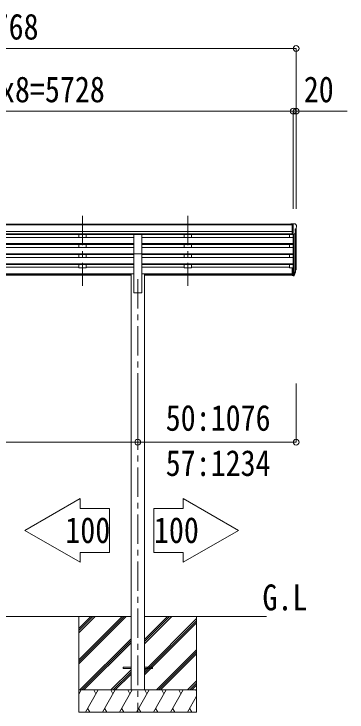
# Model space of a CAD drawing. Units: millimetres, scale not verified. Extents: x -31298 to 11243, y -7760 to 7760.
# Drawn here: x 5096 to 7358, y -5007 to -261 of the extents above; entities that cross this region are included whole.
import ezdxf
from ezdxf.enums import TextEntityAlignment as Align

# ---------------------------------------------------------------- set-up
doc = ezdxf.new("R2010")
doc.units = ezdxf.units.MM
doc.header["$LTSCALE"] = 40
doc.header["$PDMODE"] = 32
doc.header["$PDSIZE"] = 40
doc.linetypes.add('CHAIN1', pattern=[8, 5, -1, 1, -1])
for name, color, linetype, lineweight in [('0-0_0', 7, 'Continuous', 9), ('0-1_本体', 5, 'CHAIN1', 9), ('0-3_ELV2', 4, 'Continuous', 9), ('0-6_OTH_LINE', 6, 'Continuous', 9)]:
    doc.layers.add(name, color=color, linetype=linetype, lineweight=lineweight)
doc.layers.add('0-7_SHAPE', color=7, linetype='Continuous')
doc.styles.add('ＭＳ ゴシック', font='')
doc.styles.get('ＭＳ ゴシック').set_extended_font_data('MS Gothic')

msp = doc.modelspace()

# ---------------------------------------------------------------- linework, layer by layer
at = {"layer": '0-0_0'}
for p, q in [((3081.72, -4357.47), (5891.32, -4357.47)), ((5536.52, -4651.65), (5830.69, -4357.47)), ((5536.52, -4665.79), (5844.84, -4357.47)), ((5536.52, -4679.93), (5858.98, -4357.47)), ((5536.52, -4467.8), (5646.85, -4357.47)), ((5536.52, -4453.66), (5632.7, -4357.47)), ((5536.52, -4439.52), (5618.56, -4357.47)), ((5536.52, -4357.47), (5536.52, -5007.47)), ((5981.72, -4543.1), (6167.35, -4357.47)), ((5981.72, -4528.96), (6153.2, -4357.47)), ((5981.72, -4514.82), (6139.06, -4357.47)), ((5981.72, -4357.47), (6810.44, -4357.47)), ((6336.52, -4357.47), (6336.52, -5007.47)), ((5981.72, -4726.95), (6336.52, -4372.15)), ((5981.72, -4741.09), (6336.52, -4386.29)), ((5983.98, -4752.97), (6336.52, -4400.44)), ((5542.82, -4857.47), (5891.32, -4508.98)), ((5556.97, -4857.47), (5891.32, -4523.13)), ((5571.11, -4857.47), (5891.32, -4537.27)), ((6063.32, -4857.47), (6336.52, -4584.28)), ((6077.47, -4857.47), (6336.52, -4598.43)), ((6091.61, -4857.47), (6336.52, -4612.57)), ((5754.96, -4857.47), (5891.32, -4721.12)), ((5769.1, -4857.47), (5891.32, -4735.26)), ((5783.24, -4857.47), (5891.32, -4749.4)), ((6275.46, -4857.47), (6336.52, -4796.41)), ((6289.6, -4857.47), (6336.52, -4810.56)), ((6303.74, -4857.47), (6336.52, -4824.7)), ((6336.52, -4857.47), (5536.52, -4857.47)), ((5536.52, -4884.98), (5552.39, -4857.47)), ((5581.26, -5007.47), (5667.86, -4857.47)), ((5652.86, -4883.45), (5637.86, -4857.47)), ((5696.73, -5007.47), (5783.33, -4857.47)), ((5768.33, -4883.46), (5753.33, -4857.47)), ((5812.2, -5007.47), (5898.8, -4857.47)), ((5883.8, -4883.45), (5868.8, -4857.47)), ((5927.67, -5007.47), (6014.27, -4857.47)), ((5999.27, -4883.45), (5984.27, -4857.47)), ((6043.14, -5007.47), (6129.74, -4857.47)), ((6114.74, -4883.45), (6099.74, -4857.47)), ((6158.61, -5007.47), (6245.21, -4857.47)), ((6215.21, -4857.47), (6230.21, -4883.45)), ((6330.68, -4857.47), (6336.52, -4867.57)), ((6274.08, -5007.47), (6336.52, -4899.34)), ((5596.26, -4981.49), (5611.26, -5007.47)), ((5711.73, -4981.49), (5726.73, -5007.47)), ((5827.2, -4981.49), (5842.2, -5007.47)), ((5942.67, -4981.49), (5957.67, -5007.47)), ((6058.14, -4981.49), (6073.14, -5007.47)), ((6173.61, -4981.49), (6188.61, -5007.47)), ((6289.08, -4981.49), (6304.08, -5007.47)), ((5536.52, -5007.47), (6336.52, -5007.47))]:
    msp.add_line(p, q, dxfattribs=at)
at = {"layer": '0-1_本体'}
for p, q in [((5560.51, -1633.07), (5560.51, -2110.59)), ((5560.52, -1633.07), (5560.52, -2110.59)), ((6276.51, -1633.07), (6276.51, -2110.59)), ((6276.52, -1633.07), (6276.52, -2110.59)), ((5936.52, -2063.91), (5936.52, -5007.47))]:
    msp.add_line(p, q, dxfattribs=at)
at = {"layer": '0-3_ELV2'}
for p, q in [((6986.02, -1690.42), (1987.02, -1690.42)), ((6986.02, -1695.64), (1987.02, -1695.64)), ((6986.02, -1688.82), (6976.02, -1688.9)), ((6976.02, -1690.42), (6976.02, -1688.9)), ((6986.02, -1760.8), (6986.02, -1688.82)), ((7004.52, -1688.82), (6986.02, -1688.82)), ((6992.52, -1761.8), (6992.52, -1688.82)), ((7004.52, -1688.82), (7006.85, -1688.96)), ((7007.61, -1689.38), (7011.67, -1695.19)), ((7014.52, -1698.19), (7014.52, -1698.82)), ((6986.02, -1739.17), (1987.02, -1739.17)), ((7000.14, -1759.99), (7009.14, -1744.39)), ((7006.52, -1723.33), (7006.52, -1739.61)), ((7011.98, -1720), (7006.67, -1723.07)), ((7007.54, -1747.16), (7007.54, -2012.54)), ((7012.52, -1719.39), (7012.52, -1985.83)), ((6986.02, -1757.02), (1987.02, -1757.02)), ((5909.01, -1780.72), (3064.01, -1780.72)), ((5909.02, -1760.27), (3064.02, -1760.27)), ((5535.51, -1760.27), (5535.51, -1780.72)), ((5585.51, -1760.27), (5585.51, -1780.72)), ((5909.02, -1891.24), (5909.02, -1759.45)), ((5909.02, -1759.45), (5964.02, -1759.45)), ((5964.01, -1780.72), (6992.52, -1780.72)), ((5964.02, -1891.24), (5964.02, -1759.45)), ((6986.02, -1760.37), (5964.02, -1760.37)), ((6251.51, -1760.27), (6251.51, -1780.72)), ((6301.51, -1760.27), (6301.51, -1780.72)), ((6967.52, -1760.27), (6967.52, -1780.72)), ((6986.02, -1760.8), (6992.52, -1760.8)), ((6992.52, -1761.8), (6997.72, -1761.48)), ((6992.52, -1761.8), (6992.52, -1986.2)), ((6998.51, -1761.32), (6998.52, -2030.97)), ((5909.01, -1822.6), (3064.01, -1822.6)), ((5909.01, -1824.09), (3064.01, -1824.09)), ((5909.01, -1828.41), (3064.01, -1828.41)), ((5909.01, -1849.21), (3064.01, -1849.21)), ((5535.51, -1828.41), (5535.51, -1849.21)), ((5585.51, -1828.41), (5585.51, -1849.21)), ((5964.01, -1822.6), (6992.52, -1822.6)), ((5964.01, -1824.09), (6992.52, -1824.09)), ((5964.01, -1828.41), (6992.52, -1828.41)), ((5964.01, -1849.21), (6992.52, -1849.21)), ((6251.51, -1828.41), (6251.51, -1849.21)), ((6301.51, -1828.41), (6301.51, -1849.21)), ((6967.52, -1828.41), (6967.52, -1849.21)), ((5909.01, -1891.09), (3064.01, -1891.09)), ((5909.01, -1892.59), (3064.01, -1892.59)), ((5909.01, -1896.9), (3064.01, -1896.9)), ((5535.51, -1896.9), (5535.51, -1917.7)), ((5585.51, -1896.9), (5585.51, -1917.7)), ((5909.02, -1891.24), (5909.02, -2157.47)), ((5909.02, -1891.24), (5964.02, -1891.24)), ((5964.01, -1891.09), (6992.52, -1891.09)), ((5964.01, -1892.59), (6992.52, -1892.59)), ((5964.01, -1896.9), (6992.52, -1896.9)), ((5964.02, -1891.24), (5964.02, -2157.47)), ((6251.51, -1896.9), (6251.51, -1917.7)), ((6301.51, -1896.9), (6301.51, -1917.7)), ((6967.52, -1917.7), (6967.52, -1896.9)), ((5909.01, -1917.7), (3064.01, -1917.7)), ((5964.01, -1917.7), (6992.52, -1917.7)), ((5909.01, -1959.58), (3064.01, -1959.58)), ((5909.01, -1961.08), (3064.01, -1961.08)), ((5909.01, -1965.4), (3064.01, -1965.4)), ((5535.51, -1981.89), (4869.51, -1981.89)), ((5535.51, -1965.4), (5535.51, -1986.83)), ((5585.51, -1986.83), (5535.51, -1986.83)), ((5585.51, -1965.4), (5585.51, -1986.83)), ((5909.01, -1981.89), (5585.51, -1981.89)), ((5964.01, -1959.58), (6992.52, -1959.58)), ((5964.01, -1961.08), (6992.52, -1961.08)), ((5964.01, -1965.4), (6992.52, -1965.4)), ((5964.01, -1981.89), (6251.51, -1981.89)), ((6251.51, -1965.4), (6251.51, -1986.83)), ((6301.51, -1986.83), (6251.51, -1986.83)), ((6301.51, -1965.4), (6301.51, -1986.83)), ((6967.52, -1981.89), (6301.51, -1981.89)), ((6967.52, -1965.4), (6967.52, -1986.83)), ((6967.52, -1986.83), (6986.02, -1986.83)), ((6986.02, -1986.2), (6986.02, -2040.23)), ((6986.02, -1986.2), (6992.52, -1986.2)), ((6992.52, -1986.2), (6992.52, -2040.97)), ((5891.31, -2028.9), (3081.71, -2028.9)), ((5891.31, -2030.3), (3081.71, -2030.3)), ((5891.31, -2037.99), (3081.71, -2037.99)), ((5891.32, -2028.47), (5909.02, -2028.47)), ((5891.32, -2028.47), (5891.32, -4857.47)), ((5981.72, -2028.47), (5964.02, -2028.47)), ((5981.71, -2028.9), (6986.02, -2028.9)), ((5981.71, -2030.3), (6986.02, -2030.3)), ((6986.02, -2037.99), (5981.71, -2037.99)), ((5981.72, -2028.47), (5981.72, -4857.47)), ((6986.02, -2026.33), (6992.52, -2026.33)), ((6986.02, -2031.21), (6992.52, -2031.21)), ((6986.02, -2040.23), (6992.52, -2040.23)), ((6992.52, -2031.23), (6997.65, -2031.23)), ((6992.52, -2033.04), (6997.36, -2033.04)), ((6992.52, -2040.97), (6997.36, -2040.97)), ((6998.95, -2030.55), (7006.7, -2015.15)), ((7008.15, -2015.5), (6999.96, -2031.68)), ((7008.77, -2016.07), (6999.96, -2039.61)), ((7010.82, -1999.01), (7007.54, -2006.07)), ((7011.42, -2000.39), (7007.54, -2008.33)), ((7009.11, -2011.66), (7008.77, -2016.07)), ((5909.02, -2157.47), (5964.02, -2157.47)), ((5836.52, -4702.97), (5836.52, -4711.97)), ((5836.52, -4702.97), (5891.32, -4702.97)), ((5836.52, -4711.97), (5891.32, -4711.97)), ((5981.72, -4702.97), (6036.52, -4702.97)), ((5981.72, -4711.97), (6036.52, -4711.97)), ((6036.52, -4702.97), (6036.52, -4711.97))]:
    msp.add_line(p, q, dxfattribs=at)
for centre, radius, start, end in [((7006.79, -1689.96), 1, 35, 86.5), ((7011.52, -1698.19), 3, 0, 87), ((6812.52, -1698.82), 202, 355.05096, 0), ((7006.82, -1723.33), 0.3, 120, 180), ((7006.82, -1739.61), 0.3, 180, 265.2833), ((7006.54, -1742.89), 3, 330, 85.2833), ((7007.61, -1715.63), 6.18, 315.00103, 354.2965), ((6997.54, -1758.49), 3, 273.5, 330), ((6981.93, -1989.51), 30.41, 341.80266, 352.8448), ((6983.33, -1991.27), 29.53, 342.01856, 353.49194)]:
    msp.add_arc(centre, radius, start, end, dxfattribs=at)
for centre, major_axis, ratio, start_param, end_param in [((6924.65, -1985.03), (-87.93, 4.42), 0.541684, 3.060334, 3.2172517), ((6923.86, -1991.7), (89.06, 1.43), 0.57596, 6.1985533, 6.3701348), ((6997.36, -2030.32), (3, 0), 0.90356, 4.712389, 5.7595865), ((6997.36, -2038.26), (-3, 0), 0.90356, 1.5707963, 2.6179939), ((6997.65, -2029.87), (1.5, 0), 0.90356, 4.712389, 5.7595865), ((6922.6, -1991.6), (88.05, 0), 0.90356, 5.9828017, 6.0168888), ((7007.8, -2011.66), (-1.3, 0), 0.90356, 2.9359903, 4.9130961), ((6921.88, -1995.47), (89.07, 0), 0.90356, 6.0316505, 6.077583)]:
    msp.add_ellipse(centre, major_axis=major_axis, ratio=ratio, start_param=start_param, end_param=end_param, dxfattribs=at)
at = {"layer": '0-6_OTH_LINE'}
for p, q in [((1960.52, -495.75), (7012.52, -495.75)), ((7012.52, -495.75), (7012.52, -1585.83)), ((6992.52, -922.17), (6992.52, -1585.83)), ((7012.52, -922.17), (7358.21, -922.17)), ((5936.52, -3172.45), (5936.52, -2772.45)), ((7012.52, -3172.45), (7012.52, -2772.45)), ((5936.52, -3172.45), (3036.52, -3172.45)), ((7012.52, -3172.45), (5936.52, -3172.45))]:
    msp.add_line(p, q, dxfattribs=at)
at = {"layer": '0-6_OTH_LINE', "color": 7}
for p, q in [((5545.31, -3555.38), (5545.31, -3622.58)), ((6245.58, -3555.38), (6245.58, -3622.58)), ((5545.31, -3922.18), (5745.71, -3922.18)), ((5545.31, -3922.18), (5545.31, -3989.38)), ((6245.58, -3922.18), (6045.18, -3922.18)), ((6245.58, -3922.18), (6245.58, -3989.38))]:
    msp.add_line(p, q, dxfattribs=at)
at = {"layer": '0-6_OTH_LINE'}
msp.add_lwpolyline([(1960.52, -922.17), (1980.51, -922.17), (6992.52, -922.17), (7012.52, -922.17)], dxfattribs=at)
at = {"layer": '0-6_OTH_LINE', "color": 7}
for points in [[(5545.31, -3989.38), (5169.45, -3772.38), (5545.31, -3555.38)], [(6245.58, -3989.38), (6621.44, -3772.38), (6245.58, -3555.38)], [(5545.31, -3622.58), (5745.71, -3622.58), (5745.71, -3922.18)], [(6245.58, -3622.58), (6045.18, -3622.58), (6045.18, -3922.18)]]:
    msp.add_lwpolyline(points, dxfattribs=at)
at = {"layer": '0-6_OTH_LINE'}
for p in [(7012.52, -495.75), (6992.52, -922.17), (7012.52, -922.17), (5936.52, -3172.45), (7012.52, -3172.45)]:
    msp.add_point(p, dxfattribs=at)

# ---------------------------------------------------------------- texts
at = {"layer": '0-6_OTH_LINE', "color": 7, "style": 'ＭＳ ゴシック', "width": 0.85}
for s, p in [('50:5052 57:5768', (3736.52, -487.75)), ('50:Px7=5012  57:Px8=5728', (3270.67, -914.17)), ('20', (7064.52, -914.17)), ('50:1076', (6126.51, -3147.8)), ('57:1234', (6126.51, -3455.16)), ('100', (5444.48, -3911.14)), ('100', (6046.41, -3911.14))]:
    msp.add_text(s, height=176, dxfattribs=at).set_placement(p, align=Align.BOTTOM_LEFT)
at = {"layer": '0-7_SHAPE', "style": 'ＭＳ ゴシック', "width": 0.85}
msp.add_text('G.L', height=176, dxfattribs=at).set_placement((6783.99, -4368.77), align=Align.BOTTOM_LEFT)

doc.saveas('drawing.dxf')
